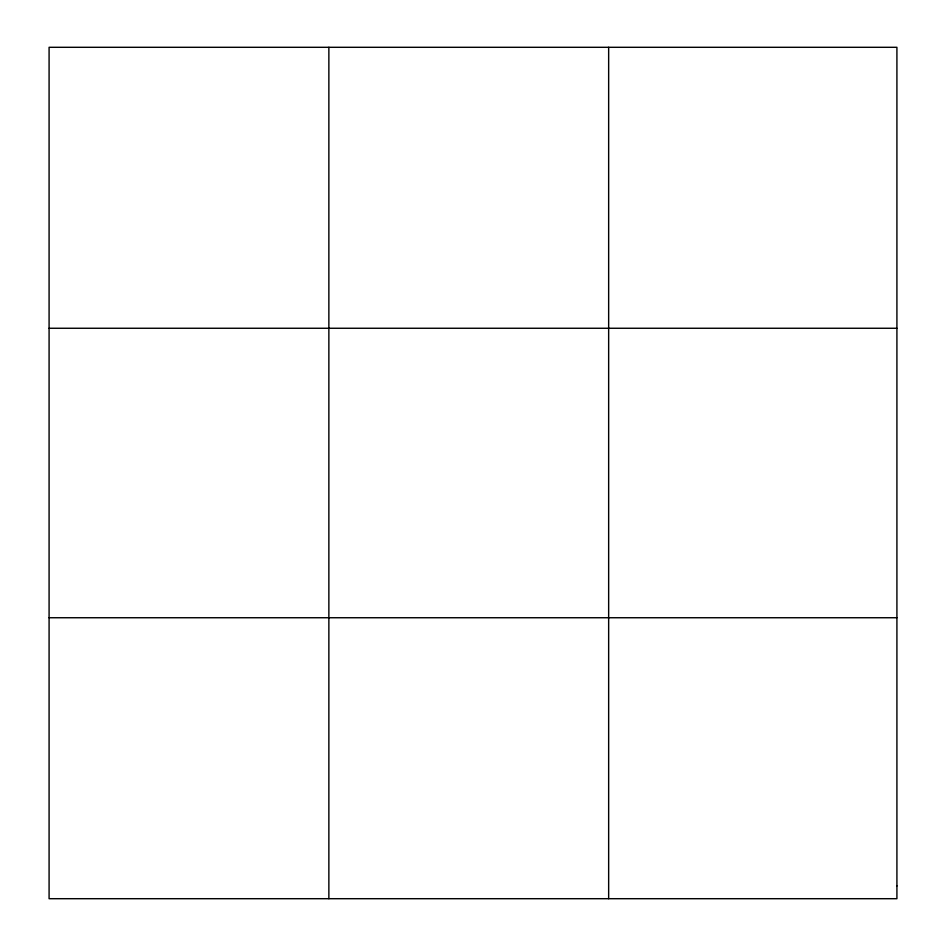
<?xml version="1.0" encoding="UTF-8"?>
<svg xmlns="http://www.w3.org/2000/svg" width="946" height="946" viewBox="0 0 946 946"><rect width="100%" height="100%" fill="white"/><g stroke="black" fill="none" stroke-linecap="round" stroke-linejoin="round"><path stroke-width="1.42" d="M328.865 47.3L328.865 898.7M608.656 47.3L608.656 898.7M49.086 328.262L896.914 328.262M49.086 617.738L896.914 617.738M896.914 885.929L896.914 898.7L49.086 898.7L49.086 47.3L896.914 47.3L896.914 885.929"/></g></svg>
